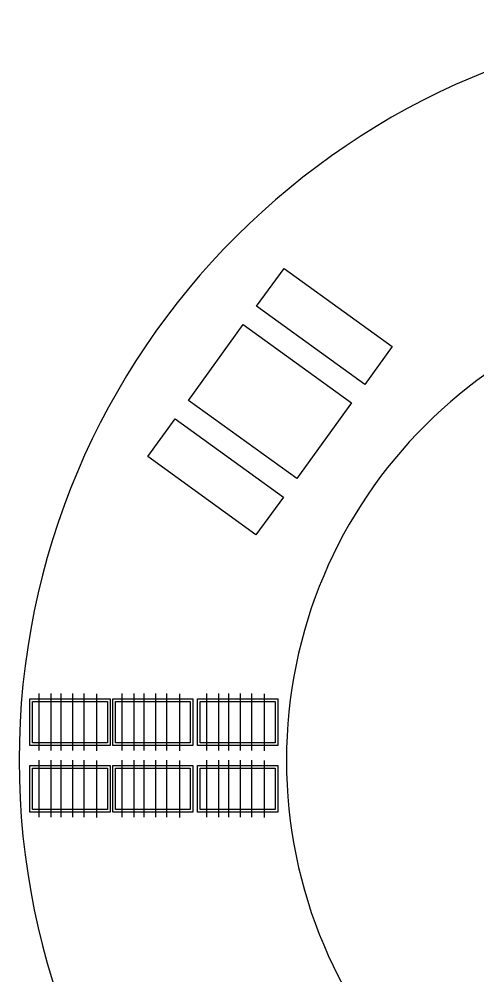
# Model space of a CAD drawing. Header units: millimetres. Extents: x -14813 to 141433, y -60308 to 84383.
# Drawn here: x 49745 to 53178, y -37614 to -30450 of the extents above; entities that cross this region are included whole.
import ezdxf

# ---------------------------------------------------------------- set-up
doc = ezdxf.new("R2010")
doc.units = ezdxf.units.MM
doc.layers.add('мебель', color=44, linetype='Continuous', lineweight=25)
doc.layers.add('территория', color=74, linetype='Continuous', lineweight=25)

msp = doc.modelspace()

# ---------------------------------------------------------------- linework, layer by layer
at = {"layer": 'мебель'}
for p, q in [((49893.1, -35500.4), (49893.1, -35927.4)), ((49983.3, -35500.4), (49983.3, -35927.4)), ((50057.3, -35500.4), (50057.3, -35927.4)), ((50145.7, -35500.4), (50145.7, -35927.4)), ((50229.2, -35500.4), (50229.2, -35927.4)), ((50324.7, -35502.8), (50324.7, -35929.9)), ((50513.1, -35500.4), (50513.1, -35927.4)), ((50603.3, -35500.4), (50603.3, -35927.4)), ((50677.3, -35500.4), (50677.3, -35927.4)), ((50765.7, -35500.4), (50765.7, -35927.4)), ((50849.2, -35500.4), (50849.2, -35927.4)), ((50944.7, -35502.8), (50944.7, -35929.9)), ((51147.6, -35500.4), (51147.6, -35927.4)), ((51237.8, -35500.4), (51237.8, -35927.4)), ((51311.8, -35500.4), (51311.8, -35927.4)), ((51400.2, -35500.4), (51400.2, -35927.4)), ((51483.7, -35500.4), (51483.7, -35927.4)), ((51579.2, -35502.8), (51579.2, -35929.9)), ((49893.1, -35999.7), (49893.1, -36426.7)), ((49983.3, -35999.7), (49983.3, -36426.7)), ((50057.3, -35999.7), (50057.3, -36426.7)), ((50145.7, -35999.7), (50145.7, -36426.7)), ((50229.2, -35999.7), (50229.2, -36426.7)), ((50324.7, -36002.2), (50324.7, -36429.2)), ((50513.1, -35999.7), (50513.1, -36426.7)), ((50603.3, -35999.7), (50603.3, -36426.7)), ((50677.3, -35999.7), (50677.3, -36426.7)), ((50765.7, -35999.7), (50765.7, -36426.7)), ((50849.2, -35999.7), (50849.2, -36426.7)), ((50944.7, -36002.2), (50944.7, -36429.2)), ((51147.6, -35999.7), (51147.6, -36426.7)), ((51237.8, -35999.7), (51237.8, -36426.7)), ((51311.8, -35999.7), (51311.8, -36426.7)), ((51400.2, -35999.7), (51400.2, -36426.7)), ((51483.7, -35999.7), (51483.7, -36426.7)), ((51579.2, -36002.2), (51579.2, -36429.2))]:
    msp.add_line(p, q, dxfattribs=at)
for points in [[(51522.4, -32599.5), (51727.6, -32316), (52537.7, -32902.3), (52332.5, -33185.8), (51522.4, -32599.5)], [(51012.3, -33304.3), (51422.7, -32737.2), (52232.8, -33323.5), (51822.4, -33890.6), (51012.3, -33304.3)], [(50707.4, -33725.6), (50912.6, -33442), (51722.7, -34028.3), (51517.6, -34311.9), (50707.4, -33725.6)], [(50425.8, -35538.9), (50425.8, -35888.9), (49825.8, -35888.9), (49825.8, -35538.9), (50425.8, -35538.9)], [(51045.8, -35538.9), (51045.8, -35888.9), (50445.8, -35888.9), (50445.8, -35538.9), (51045.8, -35538.9)], [(51680.3, -35538.9), (51680.3, -35888.9), (51080.3, -35888.9), (51080.3, -35538.9), (51680.3, -35538.9)], [(50425.8, -36038.2), (50425.8, -36388.2), (49825.8, -36388.2), (49825.8, -36038.2), (50425.8, -36038.2)], [(51045.8, -36038.2), (51045.8, -36388.2), (50445.8, -36388.2), (50445.8, -36038.2), (51045.8, -36038.2)], [(51680.3, -36038.2), (51680.3, -36388.2), (51080.3, -36388.2), (51080.3, -36038.2), (51680.3, -36038.2)]]:
    msp.add_lwpolyline(points, dxfattribs=at)
for points in [[(50405.8, -35558.9), (50405.8, -35868.9), (49845.8, -35868.9), (49845.8, -35558.9)], [(51025.8, -35558.9), (51025.8, -35868.9), (50465.8, -35868.9), (50465.8, -35558.9)], [(51660.3, -35558.9), (51660.3, -35868.9), (51100.3, -35868.9), (51100.3, -35558.9)], [(50405.8, -36058.2), (50405.8, -36368.2), (49845.8, -36368.2), (49845.8, -36058.2)], [(51025.8, -36058.2), (51025.8, -36368.2), (50465.8, -36368.2), (50465.8, -36058.2)], [(51660.3, -36058.2), (51660.3, -36368.2), (51100.3, -36368.2), (51100.3, -36058.2)]]:
    msp.add_lwpolyline(points, close=True, dxfattribs=at)
at = {"layer": 'территория'}
for radius in [5550, 3550]:
    msp.add_arc((55295.3, -35999.7), radius, 90, 270, dxfattribs=at)

doc.saveas('drawing.dxf')
